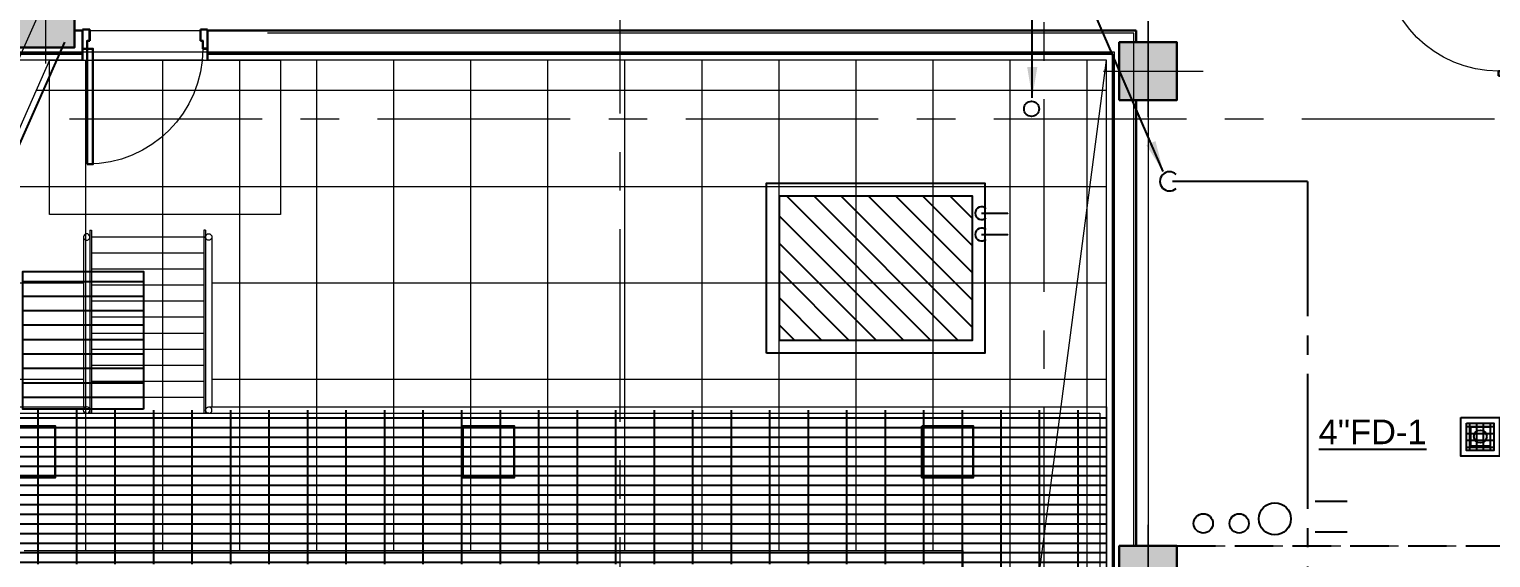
# Model space of a CAD drawing. Header units: inches. Extents: x -26500 to -19489, y -3216 to 2257.
# Drawn here: x -23897.1 to -23441.7, y 530.4 to 695.1 of the extents above; entities that cross this region are included whole.
import ezdxf
from ezdxf.enums import TextEntityAlignment as Align

# ---------------------------------------------------------------- set-up
doc = ezdxf.new("R2010")
doc.units = ezdxf.units.IN
doc.header["$LTSCALE"] = 48
doc.header["$MEASUREMENT"] = 0
for name, pattern in [('A113$0$CENTER', [2, 1.25, -0.25, 0.25, -0.25]), ('A113$0$HIDDEN2', [0.1875, 0.125, -0.0625]), ('DCW2', [1.25, 0.875, -0.125, 0.125, -0.125]), ('M2113$0$HIDDEN', [0.375, 0.25, -0.125]), ('NB - PH Mezzanine_plan$0$HIDDEN2', [0.1875, 0.125, -0.0625])]:
    doc.linetypes.add(name, pattern=pattern)
for name, color, linetype in [('A113$0$A roof pave', 8, 'Continuous'), ('A113$0$A-ANNO-PATT-13-14', 8, 'Continuous'), ('A113$0$A-COLS-COL13X', 8, 'Continuous'), ('A113$0$A-COLS-COLS13-14', 8, 'Continuous'), ('A113$0$A-DOOR', 8, 'Continuous'), ('A113$0$A-DOOR-FRAM', 8, 'Continuous'), ('A113$0$A-FLOOR-THRSHD', 8, 'Continuous'), ('A113$0$A-FLOR-CATWALK', 8, 'Continuous'), ('A113$0$A-FLOR-CURB', 8, 'Continuous'), ('A113$0$A-FLOR-OVHD', 8, 'A113$0$HIDDEN2'), ('A113$0$A-GRID-GRD13-14', 8, 'Continuous'), ('A113$0$A-GRID-GRDP0-15', 8, 'Continuous'), ('A113$0$A-WALL-FULL-EXTR', 8, 'Continuous'), ('A113$0$A-WALL-FULL-INTR', 8, 'Continuous'), ('A113$0$bp113 - A-ROOF-CRTS', 8, 'Continuous'), ('A113$0$Level 21', 8, 'Continuous'), ('A113$0$Level 32', 8, 'Continuous'), ('A113$0$S-BEAM-BELOW', 8, 'Continuous'), ('M2113$0$M-Cndw-pipe', 8, 'Continuous'), ('M2113$0$M-CONCRETE PAD', 8, 'Continuous'), ('M2113$0$M-HVAC-Eqpm', 8, 'Continuous'), ('M2113$0$M-HVAC-Eqpm-AHU', 8, 'Continuous'), ('M2113$0$M-HVAC-EQPM-CT', 8, 'Continuous'), ('M2113$0$M-HVAC-EQPM-HATCH', 8, 'Continuous'), ('M2113$0$M-HVAC-HATCH', 8, 'Continuous'), ('M2113$0$M-HVAC-pad', 8, 'Continuous'), ('M2113$0$M-HVAC-STPR', 8, 'Continuous'), ('M2113$0$M-HVAC-Term', 94, 'Continuous'), ('M2113$0$M-PCHW', 8, 'Continuous'), ('NB - PH Mezzanine_plan$0$stcbeams', 1, 'NB - PH Mezzanine_plan$0$HIDDEN2'), ('NB - PH Mezzanine_plan$0$STCCOLS1', 1, 'NB - PH Mezzanine_plan$0$HIDDEN2'), ('P-ANNOBJ', 6, 'Continuous'), ('P-Domw-Cpip', 132, 'DCW2'), ('P-Pipe-Ftng', 134, 'Continuous'), ('P-Pipe-Ftng @ 96', 134, 'Continuous'), ('XREF', 7, 'Continuous')]:
    doc.layers.add(name, color=color, linetype=linetype)
doc.styles.add('M08', font='arial.ttf', dxfattribs={"height": 7.68})
doc.styles.add('M2113$0$Standard', font='simplex.shx')
doc.styles.get("Standard").update_dxf_attribs({"font": 'simplex.shx'})
doc.dimstyles.new('STANDARD$7', dxfattribs={"dimtxt": 0.18, "dimasz": 0.125, "dimexe": 0.18, "dimexo": 0.06, "dimgap": 0.09, "dimtad": 0, "dimtih": 1, "dimtoh": 1, "dimdec": 4, "dimzin": 0, "dimdsep": 46, "dimtxsty": 'Standard', "dimcen": 0.09, "dimadec": 0, "dimazin": 0, "dimtfac": 1, "dimtdec": 4, "dimtofl": 0, "dimtmove": 0, "dimatfit": 3, "dimfxl": 1, "dimtolj": 1, "dimtzin": 0, "dimarcsym": 0})

# ---------------------------------------------------------------- blocks, each defined once
blk = doc.blocks.new('A113$0$36D478_21')
at = {"layer": 'A113$0$A-DOOR', "linetype": 'Continuous', "lineweight": 0, "extrusion": (0, 0, -1)}
blk.add_arc((5.25, -0.85), 36, 270, 0, dxfattribs=at)
at = {"layer": 'A113$0$A-DOOR', "linetype": 'Continuous', "lineweight": 30}
blk.add_3dface([(-41.25, -0.85), (-41.25, -2.6), (-5.25, -2.6), (-5.25, -0.85)], dxfattribs=at)
at = {"layer": 'A113$0$A-DOOR-FRAM', "linetype": 'Continuous', "lineweight": 30}
for p, q in [((-5.25, 0.65), (-5.25, -0.85)), ((-5.25, 0.65), (-4.88, 0.65)), ((0.37, 0.65), (0, 0.65)), ((0.37, -1.6), (0.37, 0.65)), ((-5.25, -0.85), (-2.83, -0.85)), ((-2.83, -0.85), (-2.83, -1.6)), ((-2.83, -1.6), (0.37, -1.6)), ((-2.83, -36.85), (-2.83, -36.1)), ((-2.83, -36.1), (0.37, -36.1)), ((0.37, -36.1), (0.37, -38.35)), ((-5.25, -38.35), (-5.25, -36.85)), ((-5.25, -36.85), (-2.83, -36.85)), ((-5.25, -38.35), (-4.88, -38.35)), ((0.37, -38.35), (0, -38.35))]:
    blk.add_line(p, q, dxfattribs=at)
at = {"layer": 'A113$0$A-DOOR-FRAM', "linetype": 'Continuous', "lineweight": 13}
for p, q in [((-5.1, 0.5), (-5.1, -0.7)), ((-5.1, 0.5), (-4.88, 0.5)), ((-4.88, 0.65), (-4.88, 0.5)), ((0, 0.5), (0, 0.65)), ((0.22, 0.5), (0, 0.5)), ((0.22, -1.45), (0.22, 0.5)), ((-5.1, -0.7), (-2.68, -0.7)), ((-2.68, -0.7), (-2.68, -1.45)), ((-2.68, -1.45), (0.22, -1.45)), ((-2.68, -37), (-2.68, -36.25)), ((-2.68, -36.25), (0.22, -36.25)), ((0.22, -36.25), (0.22, -38.2)), ((-5.1, -38.2), (-5.1, -37)), ((-5.1, -37), (-2.68, -37)), ((-5.1, -38.2), (-4.88, -38.2)), ((-4.88, -38.35), (-4.88, -38.2)), ((0.22, -38.2), (0, -38.2)), ((0, -38.2), (0, -38.35))]:
    blk.add_line(p, q, dxfattribs=at)
blk = doc.blocks.new('A113$0$36D478_23')
at = {"layer": 'A113$0$A-DOOR', "linetype": 'Continuous', "lineweight": 0, "extrusion": (0, 0, -1)}
blk.add_arc((-0.85, -5.63), 36, 180, 270, dxfattribs=at)
at = {"layer": 'A113$0$A-DOOR', "linetype": 'Continuous', "lineweight": 30}
blk.add_3dface([(0.85, -41.63), (2.6, -41.63), (2.6, -5.63), (0.85, -5.63)], dxfattribs=at)
at = {"layer": 'A113$0$A-DOOR-FRAM', "linetype": 'Continuous', "lineweight": 30}
for p, q in [((1.6, 0.37), (-0.65, 0.37)), ((-0.65, 0.37), (-0.65, 0)), ((1.6, -3.2), (1.6, 0.37)), ((36.1, 0.37), (38.35, 0.37)), ((36.1, -3.2), (36.1, 0.37)), ((38.35, 0.37), (38.35, 0)), ((0.85, -5.63), (0.85, -3.2)), ((0.85, -3.2), (1.6, -3.2)), ((36.85, -3.2), (36.1, -3.2)), ((36.85, -5.63), (36.85, -3.2)), ((-0.65, -5.63), (-0.65, -5.25)), ((-0.65, -5.63), (0.85, -5.63)), ((38.35, -5.63), (36.85, -5.63)), ((38.35, -5.63), (38.35, -5.25))]:
    blk.add_line(p, q, dxfattribs=at)
at = {"layer": 'A113$0$A-DOOR-FRAM', "linetype": 'Continuous', "lineweight": 13}
for p, q in [((1.45, 0.22), (-0.5, 0.22)), ((-0.5, 0.22), (-0.5, 0)), ((1.45, -3.05), (1.45, 0.22)), ((36.25, -3.05), (36.25, 0.22)), ((36.25, 0.22), (38.2, 0.22)), ((38.2, 0.22), (38.2, 0)), ((-0.5, 0), (-0.65, 0)), ((0.7, -5.48), (0.7, -3.05)), ((0.7, -3.05), (1.45, -3.05)), ((37, -3.05), (36.25, -3.05)), ((37, -5.48), (37, -3.05)), ((38.2, 0), (38.35, 0)), ((-0.65, -5.25), (-0.5, -5.25)), ((-0.5, -5.48), (-0.5, -5.25)), ((-0.5, -5.48), (0.7, -5.48)), ((38.2, -5.48), (37, -5.48)), ((38.35, -5.25), (38.2, -5.25)), ((38.2, -5.48), (38.2, -5.25))]:
    blk.add_line(p, q, dxfattribs=at)
blk = doc.blocks.new('A113')
at = {"layer": 'A113$0$A roof pave', "lineweight": 0, "transparency": 33554687}
for p, q in [((-23879.5, 532.63, -2660.42), (-23879.5, 685.38, -2660.42)), ((-23855.5, 532.63, -2660.42), (-23855.5, 685.38, -2660.42)), ((-23831.5, 532.63, -2660.42), (-23831.5, 685.38, -2660.42)), ((-23807.5, 532.63, -2660.42), (-23807.5, 685.38, -2660.42)), ((-23783.5, 532.63, -2660.42), (-23783.5, 685.38, -2660.42)), ((-23759.5, 532.63, -2660.42), (-23759.5, 685.38, -2660.42)), ((-23735.5, 532.63, -2660.42), (-23735.5, 685.38, -2660.42)), ((-23711.5, 532.63, -2660.42), (-23711.5, 685.38, -2660.42)), ((-23687.5, 532.63, -2660.42), (-23687.5, 685.38, -2660.42)), ((-23663.5, 532.63, -2660.42), (-23663.5, 685.38, -2660.42)), ((-23639.5, 532.63, -2660.42), (-23639.5, 685.38, -2660.42)), ((-23615.5, 532.63, -2660.42), (-23615.5, 685.38, -2660.42)), ((-23591.5, 411.52, -2660.42), (-23591.5, 685.38, -2660.42)), ((-23567.5, 435.55, -2660.42), (-23567.5, 685.38, -2660.42)), ((-23561.5, 675.94, -2660.42), (-23895.02, 675.94, -2660.42)), ((-23561.5, 645.94, -2660.42), (-23908.3, 645.94, -2660.42)), ((-23880.23, 615.94, -2660.42), (-23921.58, 615.94, -2660.42)), ((-23561.5, 615.94, -2660.42), (-23840.2, 615.94, -2660.42)), ((-23880.23, 585.94, -2660.42), (-23934.87, 585.94, -2660.42)), ((-23561.5, 585.94, -2660.42), (-23840.2, 585.94, -2660.42)), ((-23561.5, 561.94, -2660.42), (-23945.49, 561.94, -2660.42)), ((-23561.5, 537.94, -2660.42), (-23956.12, 537.94, -2660.42))]:
    blk.add_line(p, q, dxfattribs=at)
at = {"layer": 'A113$0$A-ANNO-PATT-13-14', "lineweight": 0, "transparency": 33554687, "extrusion": (0, 0, -1)}
for points in [[(23882.99, 689.38, 4909.55), (23882.99, 707.38, 4909.55), (23900.99, 689.38, 4909.55), (23900.99, 707.38, 4909.55)], [(23539.5, 673, 4909.55), (23539.5, 691, 4909.55), (23557.5, 673, 4909.55), (23557.5, 691, 4909.55)], [(23539.5, 522.05, 4909.55), (23539.5, 534.05, 4909.55), (23557.5, 522.05, 4909.55), (23557.5, 534.05, 4909.55)]]:
    blk.add_solid(points, dxfattribs=at)
at = {"layer": 'A113$0$A-COLS-COL13X', "lineweight": 30, "transparency": 33554687}
for points in [[(-23905, 571.38, -4909.55), (-23889, 571.38, -4909.55), (-23889, 555.38, -4909.55), (-23905, 555.38, -4909.55)], [(-23762, 571.38, -4909.55), (-23746, 571.38, -4909.55), (-23746, 555.38, -4909.55), (-23762, 555.38, -4909.55)], [(-23619, 571.38, -4909.55), (-23603, 571.38, -4909.55), (-23603, 555.38, -4909.55), (-23619, 555.38, -4909.55)]]:
    blk.add_3dface(points, dxfattribs=at)
at = {"layer": 'A113$0$A-COLS-COLS13-14', "lineweight": 0, "transparency": 33554687}
for p, q in [((-23891.99, 684.43, -4909.55), (-23891.99, 713.78, -4909.55)), ((-23548.5, 667.76, -4909.55), (-23548.5, 697.58, -4909.55)), ((-23562.45, 682, -4909.55), (-23531.3, 682, -4909.55)), ((-23548.5, 515.47, -4909.55), (-23548.5, 540.62, -4909.55))]:
    blk.add_line(p, q, dxfattribs=at)
at = {"layer": 'A113$0$A-COLS-COLS13-14', "lineweight": 30, "transparency": 33554687}
for points in [[(-23900.99, 689.38, -4909.55), (-23900.99, 707.38, -4909.55), (-23882.99, 707.38, -4909.55), (-23882.99, 689.38, -4909.55)], [(-23557.5, 673, -4909.55), (-23557.5, 691, -4909.55), (-23539.5, 691, -4909.55), (-23539.5, 673, -4909.55)], [(-23557.5, 522.05, -4909.55), (-23557.5, 534.05, -4909.55), (-23539.5, 534.05, -4909.55), (-23539.5, 522.05, -4909.55)]]:
    blk.add_3dface(points, dxfattribs=at)
at = {"layer": 'A113$0$A-FLOOR-THRSHD', "lineweight": 0, "transparency": 33554687}
for p, q in [((-23878.28, 694.63, 1992.75), (-23843.78, 694.63, 1992.75)), ((-23842.83, 685.38, 1992.75), (-23877.33, 685.38, 1992.75))]:
    blk.add_line(p, q, dxfattribs=at)
at = {"layer": 'A113$0$A-FLOOR-THRSHD', "lineweight": 13, "transparency": 33554687}
blk.add_3dface([(-23890.82, 685.38, 1992.75), (-23818.82, 685.38, 1992.75), (-23818.82, 637.38, 1992.75), (-23890.82, 637.38, 1992.75)], dxfattribs=at)
at = {"layer": 'A113$0$A-FLOR-CATWALK', "lineweight": 13, "transparency": 33554687}
for p, q in [((-23880.23, 630.34, 1992.75), (-23880.23, 577.38, 1992.75)), ((-23878.23, 632.4, 1992.75), (-23878.23, 575.4, 1992.75)), ((-23878.23, 632.4, 1992.75), (-23877.73, 632.4, 1992.75)), ((-23877.73, 632.4, 1992.75), (-23877.73, 575.4, 1992.75)), ((-23877.72, 630.4, 1992.75), (-23842.7, 630.4, 1992.75)), ((-23842.7, 632.4, 1992.75), (-23842.7, 575.4, 1992.75)), ((-23842.2, 632.4, 1992.75), (-23842.7, 632.4, 1992.75)), ((-23842.2, 632.4, 1992.75), (-23842.2, 575.4, 1992.75)), ((-23840.2, 630.34, 1992.75), (-23840.2, 577.38, 1992.75)), ((-23877.72, 625.4, 1992.75), (-23842.7, 625.4, 1992.75)), ((-23877.72, 620.4, 1992.75), (-23842.7, 620.4, 1992.75)), ((-23877.72, 615.4, 1992.75), (-23842.7, 615.4, 1992.75)), ((-23877.72, 610.4, 1992.75), (-23842.7, 610.4, 1992.75)), ((-23877.72, 605.4, 1992.75), (-23842.7, 605.4, 1992.75)), ((-23877.73, 600.4, 1992.75), (-23842.7, 600.4, 1992.75)), ((-23877.73, 595.4, 1992.75), (-23842.7, 595.4, 1992.75)), ((-23877.73, 590.4, 1992.75), (-23842.7, 590.4, 1992.75)), ((-23877.73, 585.4, 1992.75), (-23842.7, 585.4, 1992.75)), ((-23877.73, 580.4, 1992.75), (-23842.7, 580.4, 1992.75)), ((-23877.73, 575.4, 1992.75), (-23842.7, 575.4, 1992.75))]:
    blk.add_line(p, q, dxfattribs=at)
at = {"layer": 'A113$0$A-FLOR-CATWALK', "lineweight": 13, "transparency": 33554687, "elevation": 1992.75, "flags": 128}
for points in [[(-23841.2, 577.38), (-23561.5, 577.38), (-23561.5, 227.9), (-23943.5, 227.9), (-23943.5, 563.95)], [(-23936.24, 575.4), (-23842.2, 575.4), (-23563.5, 575.38), (-23563.5, 229.9), (-23941.5, 229.9), (-23941.49, 563.54)], [(-23937.55, 577.38), (-23879.23, 577.38)]]:
    blk.add_lwpolyline(points, dxfattribs=at)
at = {"layer": 'A113$0$A-FLOR-CATWALK', "lineweight": 13, "transparency": 33554687}
for centre, start, end in [((-23879.23, 630.34, 1992.75), 0, 179.9911), ((-23879.23, 576.38, 1992.75), 270, 90)]:
    blk.add_arc(centre, 1, start, end, dxfattribs=at)
at = {"layer": 'A113$0$A-FLOR-CATWALK', "lineweight": 0, "transparency": 33554687}
for centre, start, end in [((-23879.23, 630.34, 1992.75), 179.9911, 0), ((-23841.2, 576.38, 1992.75), 270, 90)]:
    blk.add_arc(centre, 1, start, end, dxfattribs=at)
at = {"layer": 'A113$0$A-FLOR-CATWALK', "lineweight": 13, "transparency": 33554687, "extrusion": (0, 0, -1)}
for centre, start, end in [((23841.2, 630.34, -1992.75), 0, 179.9911), ((23841.2, 576.38, -1992.75), 270, 90)]:
    blk.add_arc(centre, 1, start, end, dxfattribs=at)
at = {"layer": 'A113$0$A-FLOR-CATWALK', "lineweight": 0, "transparency": 33554687, "extrusion": (0, 0, -1)}
for centre, start, end in [((23841.2, 630.34, -1992.75), 179.9911, 0), ((23879.23, 576.38, -1992.75), 270, 90)]:
    blk.add_arc(centre, 1, start, end, dxfattribs=at)
at = {"layer": 'A113$0$A-FLOR-CURB', "lineweight": 0, "transparency": 33554687}
for p, q in [((-23553, 693.88, 1992.75), (-23822.88, 693.88, 1992.75)), ((-23553, 534.05, 1992.75), (-23553, 693.88, 1992.75)), ((-23559, 687.88, 1992.75), (-23911.33, 687.88, 1992.75)), ((-23559, 206.5, 1992.75), (-23559, 687.88, 1992.75))]:
    blk.add_line(p, q, dxfattribs=at)
at = {"layer": 'A113$0$A-FLOR-OVHD', "lineweight": 13, "transparency": 33554687}
blk.add_line((-23539.5, 534.05, 1992.75), (-23401.03, 534.05, 1992.75), dxfattribs=at)
at = {"layer": 'A113$0$A-GRID-GRD13-14', "linetype": 'A113$0$CENTER', "lineweight": 0, "transparency": 33554687}
blk.add_line((-23713.02, 380.76), (-23713.02, 2113.24), dxfattribs=at)
at = {"layer": 'A113$0$A-GRID-GRD13-14', "lineweight": 0, "transparency": 33554687}
for p, q in [((-23711.26, 1113.06, 0), (-24108.08, 217, 0)), ((-23548.5, 697.58, 0), (-23548.5, 217, 0))]:
    blk.add_line(p, q, dxfattribs=at)
at = {"layer": 'A113$0$A-GRID-GRDP0-15', "linetype": 'A113$0$CENTER', "lineweight": 0, "transparency": 33554687}
for p, q in [((-23581.02, 2113.24), (-23581.02, -676.91)), ((-23884.56, 667.16), (-20368.73, 667.16))]:
    blk.add_line(p, q, dxfattribs=at)
at = {"layer": 'A113$0$A-WALL-FULL-EXTR', "lineweight": 30, "transparency": 33554687}
for p, q in [((-23880.53, 694.63, 1992.75), (-23882.99, 694.63, 1992.75)), ((-23880.53, 685.38, 1992.75), (-23880.53, 694.63, 1992.75)), ((-23552.25, 694.63, 1992.75), (-23841.53, 694.63, 1992.75)), ((-23552.25, 691, 1992.75), (-23552.25, 694.63, 1992.75)), ((-23880.53, 687.38, 1992.75), (-23912.1, 687.38, 1992.75)), ((-23559.5, 687.38, 1992.75), (-23841.53, 687.38, 1992.75)), ((-23559.5, 206, 1992.75), (-23559.5, 687.38, 1992.75)), ((-23552.25, 534.05, 1992.75), (-23552.25, 673, 1992.75))]:
    blk.add_line(p, q, dxfattribs=at)
at = {"layer": 'A113$0$A-WALL-FULL-EXTR', "lineweight": 13, "transparency": 33554687}
for p, q in [((-23880.53, 685.38, 1992.75), (-23915.18, 685.38, 1992.75)), ((-23561.5, 685.38, 1992.75), (-23841.53, 685.38, 1992.75)), ((-23561.5, 204, 1992.75), (-23561.5, 685.38, 1992.75))]:
    blk.add_line(p, q, dxfattribs=at)
at = {"layer": 'A113$0$A-WALL-FULL-INTR', "lineweight": 30, "transparency": 33554687}
blk.add_line((-23841.53, 685.38, 1992.75), (-23841.53, 694.63, 1992.75), dxfattribs=at)
at = {"layer": 'A113$0$bp113 - A-ROOF-CRTS', "lineweight": 13, "transparency": 33554687}
blk.add_line((-23602.25, 373.11, -2660.42), (-23561.5, 685.38, -2660.42), dxfattribs=at)
at = {"layer": 'A113$0$Level 21', "lineweight": 0, "transparency": 33554687}
blk.add_line((-23890.82, 685.38, 1992.75), (-24094.25, 226, 1992.75), dxfattribs=at)
at = {"layer": 'A113$0$Level 32', "lineweight": 13, "transparency": 33554687, "elevation": -2660.42, "flags": 128}
blk.add_lwpolyline([(-23941.5, 563.52), (-23936.24, 575.4), (-23563.5, 575.38), (-23563.5, 224.88), (-23941.5, 224.88), (-23941.5, 563.52)], close=True, dxfattribs=at)
at = {"layer": 'A113$0$S-BEAM-BELOW', "lineweight": 13, "transparency": 33554687}
for p, q in [((-23898.75, 532.63, 1992.75), (-23606.25, 532.63, 1992.75)), ((-23606.25, 532.63, 1992.75), (-23606.25, 267.63, 1992.75))]:
    blk.add_line(p, q, dxfattribs=at)
at = {"layer": 'A113$0$A-DOOR', "lineweight": 0, "transparency": 33554687}
for name, p in [('A113$0$36D478_21', (-23434.03, 718.84, 1992.75)), ('A113$0$36D478_23', (-23879.88, 694.63, 1992.75))]:
    blk.add_blockref(name, p, dxfattribs=at)
blk = doc.blocks.new('NB - PH Mezzanine_plan')
at = {"layer": 'NB - PH Mezzanine_plan$0$stcbeams', "linetype": 'Continuous', "transparency": 33554687, "elevation": 0}
blk.add_lwpolyline([(-23886.12, 691), (-24091.21, 227.9), (-23555.87, 227.9)], dxfattribs=at)
at = {"layer": 'NB - PH Mezzanine_plan$0$STCCOLS1', "transparency": 33554687}
for points in [[(-23900.99, 689.38), (-23882.99, 689.38), (-23882.99, 707.38), (-23900.99, 707.38)], [(-23557.5, 673), (-23539.5, 673), (-23539.5, 691), (-23557.5, 691)], [(-23539.5, 534.05), (-23557.5, 534.05), (-23557.5, 522.05), (-23539.5, 522.05)]]:
    blk.add_lwpolyline(points, close=True, dxfattribs=at)
blk = doc.blocks.new('Symbol-FSFullGrate')
at = {"color": 1, "linetype": 'ByBlock'}
for p, q in [((-4.24, 3.18), (4.24, 3.18)), ((-4.24, 1.06), (4.24, 1.06)), ((-3.18, -4.24), (-3.18, 4.24)), ((-1.06, -4.24), (-1.06, 4.24)), ((1.06, -4.24), (1.06, 4.24)), ((3.18, -4.24), (3.18, 4.24)), ((-4.24, -1.06), (4.24, -1.06)), ((-4.24, -3.18), (4.24, -3.18))]:
    blk.add_line(p, q, dxfattribs=at)
at = {"color": 0, "linetype": 'ByBlock'}
for points in [[(-6, 6), (6, 6), (6, -6), (-6, -6)], [(-4.24, 4.24), (4.24, 4.24), (4.24, -4.24), (-4.24, -4.24)]]:
    blk.add_lwpolyline(points, close=True, dxfattribs=at)
blk = doc.blocks.new('VAL-PLBG-PipeDn-Anno')
at = {"color": 0, "linetype": 'ByBlock'}
blk.add_arc((0, 0), 0.0312, 47.0744, 312.9256, dxfattribs=at)
blk = doc.blocks.new('M2113$0$FDA')
for p, q in [((-3, -3), (-3, 3)), ((-3, 3), (3, 3)), ((3, 3), (3, -3)), ((3, -3), (-3, -3))]:
    blk.add_line(p, q)
blk.add_circle((0, 0), 2)
at = {"style": 'M2113$0$Standard', "flags": 9}
for tag, p in [('FU_COLD', (-3, 2.99)), ('FU_HOT', (-3, 2.98)), ('FU_WASTE', (-3, 2.97)), ('FU_TOTAL', (-3, 2.96)), ('FIXT_CODE', (-3, 2.94))]:
    blk.add_attdef(tag, p, '', height=0.005, dxfattribs=at)
blk = doc.blocks.new('M2113$0$A$C14951DB6')
at = {"layer": 'M2113$0$M-HVAC-HATCH'}
h = blk.add_hatch(dxfattribs=at)
h.set_pattern_fill('ANSI31', color=256, scale=48, angle=540, style=0)
h.set_pattern_definition([(225, (23065.5824, -602.355), (4.2426407, -4.2426407), [])])
h.paths.add_polyline_path([(87, 102), (42, 102), (42, 42), (87, 42)])
at = {"layer": 'M2113$0$M-HVAC-Eqpm-AHU'}
blk.add_lwpolyline([(42, 102), (87, 102), (87, 42), (42, 42)], close=True, dxfattribs=at)
at = {"layer": 'M2113$0$M-HVAC-pad'}
blk.add_lwpolyline([(38, 106), (91, 106), (91, 38), (38, 38)], close=True, dxfattribs=at)
blk = doc.blocks.new('M2113$0$A$C17F01C4B')
at = {"layer": 'M2113$0$M-HVAC-EQPM-CT'}
h = blk.add_hatch(dxfattribs=at)
h.set_pattern_fill('ANSI31', color=1, scale=36, angle=135, style=0)
h.set_pattern_definition([(180, (-1292.627, -2956.411), (-9e-16, -4.5), [])])
h.paths.add_polyline_path([(0, 42.89), (37.61, 42.89), (37.61, 0), (0, 0)])
at = {"layer": 'M2113$0$M-CONCRETE PAD'}
blk.add_lwpolyline([(0, 42.89), (37.61, 42.89), (37.61, 0), (0, 0)], close=True, dxfattribs=at)

msp = doc.modelspace()

# ---------------------------------------------------------------- hatches: boundary and pattern name
at = {"layer": 'M2113$0$M-HVAC-EQPM-HATCH', "transparency": 33554687}
h = msp.add_hatch(dxfattribs=at)
h.set_pattern_fill('GRATE', color=256, scale=96, style=0)
h.set_pattern_definition([(0, (22365.6655, 7617.963), (0, 3), []), (90, (22365.665, 7617.963), (-12, 7e-16), [])])
h.paths.add_polyline_path([(-23943.46, 576.41), (-23561.46, 576.41), (-23561.46, 221.91), (-23943.46, 221.91)])
h.paths.add_polyline_path([(-23895.46, 528.41), (-23609.46, 528.41), (-23609.46, 269.91), (-23895.46, 269.91)], flags=16)

# ---------------------------------------------------------------- linework, layer by layer
at = {"layer": 'M2113$0$M-Cndw-pipe', "transparency": 33554687}
for centre, radius in [((-23509, 542.5), 5), ((-23531.31, 541.08), 3), ((-23520.14, 541.08), 3)]:
    msp.add_circle(centre, radius, dxfattribs=at)
at = {"layer": 'M2113$0$M-HVAC-STPR', "transparency": 33554687}
for p, q in [((-23496.5, 548), (-23486.5, 548)), ((-23496.5, 538.5), (-23486.5, 538.5))]:
    msp.add_line(p, q, dxfattribs=at)
at = {"layer": 'M2113$0$M-HVAC-Term', "linetype": 'M2113$0$HIDDEN', "transparency": 33554687}
msp.add_lwpolyline([(-23557.5, 534.05), (-23280.26, 534.05), (-23280.26, 372.34), (-23557.5, 372.34)], close=True, dxfattribs=at)
at = {"layer": 'M2113$0$M-PCHW', "transparency": 33554687, "flags": 128}
for points in [[(-23600.39, 637.73), (-23592.25, 637.73), (-23592.25, 637.73)], [(-23600.39, 631.1), (-23592.25, 631.1), (-23592.25, 631.1)]]:
    msp.add_lwpolyline(points, dxfattribs=at)
at = {"layer": 'M2113$0$M-PCHW', "transparency": 33554687}
for centre in [(-23600.39, 637.73), (-23600.39, 631.1)]:
    msp.add_arc(centre, 2, 44.9795, 315.0205, dxfattribs=at)
at = {"layer": 'P-Domw-Cpip', "transparency": 33554687}
for q in [(-23541.83, 647.65), (-23498.85, 295.21)]:
    msp.add_line((-23498.85, 647.65), q, dxfattribs=at)
at = {"layer": 'P-Pipe-Ftng'}
msp.add_circle((-23584.81, 670.25), 2.35, dxfattribs=at)

# ---------------------------------------------------------------- block references
at = {"layer": 'M2113$0$M-HVAC-Eqpm', "transparency": 33554687, "rotation": 90}
msp.add_blockref('M2113$0$A$C14951DB6', (-23561.37, 556.1), dxfattribs=at)
at = {"layer": 'P-Pipe-Ftng'}
msp.add_blockref('Symbol-FSFullGrate', (-23445.03, 568.06), dxfattribs=at)
at = {"layer": 'P-Pipe-Ftng @ 96', "transparency": 33554687, "xscale": 96, "yscale": 96, "zscale": 96}
msp.add_blockref('VAL-PLBG-PipeDn-Anno', (-23541.83, 647.65), dxfattribs=at)
at = {"layer": 'XREF'}
for name in ['A113', 'NB - PH Mezzanine_plan']:
    msp.add_blockref(name, (0, 0), dxfattribs=at)
at = {"layer": 'XREF', "transparency": 33554687}
for name, p, rotation in [('M2113$0$A$C17F01C4B', (-23861.54, 619.61), 180), ('M2113$0$FDA', (-23444.97, 568.16), 90)]:
    msp.add_blockref(name, p, dxfattribs=dict(at, rotation=rotation))

# ---------------------------------------------------------------- texts
at = {"layer": 'P-ANNOBJ', "style": 'M08'}
msp.add_text('%%U4"FD-1', height=7.68, dxfattribs=at).set_placement((-23461.74, 565.77), align=Align.RIGHT)

# ---------------------------------------------------------------- leaders
at = {"layer": 'P-ANNOBJ'}
for points in [[(-23543.81, 650.78), (-23589.27, 755.46), (-23617.99, 755.46)], [(-23584.6, 673.71), (-23584.6, 722.08), (-23673.47, 722.08)]]:
    msp.add_leader(points, dimstyle='STANDARD$7', override={"dimscale": 96, "dimasz": 0.1}, dxfattribs=at)

doc.saveas('drawing.dxf')
